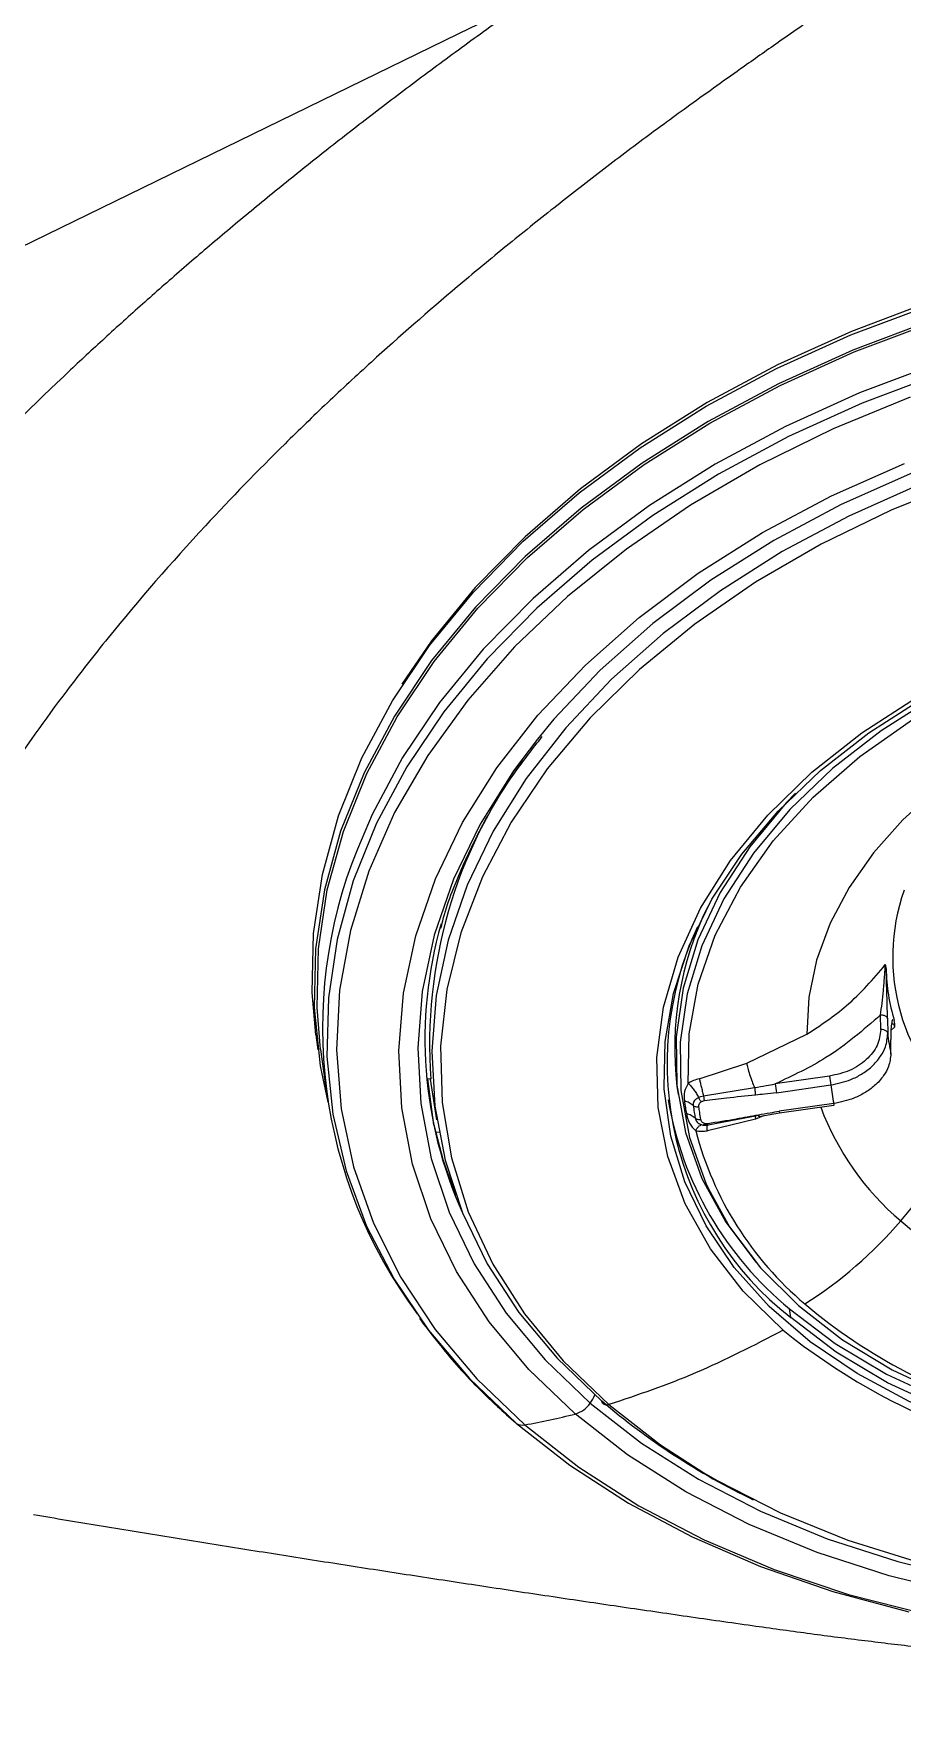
# Model space of a CAD drawing. Extents: x 525 to 613, y 487 to 635.
# Drawn here: x 580.969 to 582.59, y 575.948 to 579.08 of the extents above; entities that cross this region are included whole.
import ezdxf

# ---------------------------------------------------------------- set-up
doc = ezdxf.new("R2010")
doc.units = 0
doc.header["$MEASUREMENT"] = 0
doc.layers.add('1', color=4, linetype='Continuous')
doc.layers.add('STD TEST', color=3, linetype='Continuous')

# ---------------------------------------------------------------- blocks, each defined once
blk = doc.blocks.new('2023 VANGUARD')
at = {"layer": '1', "color": 3, "linetype": 'Continuous', "lineweight": 25}
for p, q in [((12.8029, -13.6111), (12.9327, -13.5478)), ((13.5896, -15.4692), (13.5893, -15.4417)), ((13.6023, -15.4488), (13.6026, -15.4764)), ((13.6161, -15.4638), (13.6086, -15.4711)), ((12.5357, -15.4786), (12.5394, -15.5071)), ((13.3396, -15.5318), (13.4519, -15.4779)), ((13.6085, -15.5141), (13.6083, -15.4878)), ((13.6086, -15.5152), (13.6084, -15.4881)), ((12.5448, -15.5064), (12.5549, -15.5828)), ((13.2511, -15.5608), (13.3396, -15.5318)), ((13.6086, -15.5152), (13.6085, -15.5141)), ((12.7506, -15.5618), (12.7422, -15.5609)), ((12.756, -15.6466), (12.7448, -15.5612)), ((12.7494, -15.5617), (12.7612, -15.6374)), ((13.4942, -15.556), (13.3926, -15.5705)), ((13.2095, -15.5753), (13.2115, -15.5902)), ((13.259, -15.5926), (13.3544, -15.5771)), ((13.395, -15.5868), (13.4965, -15.5723)), ((13.3624, -15.6312), (13.4009, -15.6247)), ((13.5019, -15.6071), (13.4004, -15.6216)), ((13.4009, -15.6247), (13.5024, -15.6103)), ((13.3558, -15.6365), (13.2662, -15.658)), ((13.3625, -15.6293), (13.2675, -15.6472)), ((13.3553, -15.6307), (13.3558, -15.6365)), ((13.3708, -15.6298), (13.3558, -15.6365)), ((12.759, -15.6597), (12.767, -15.6603)), ((13.4217, -16.0063), (13.4196, -15.9901))]:
    blk.add_line(p, q, dxfattribs=at)
at = {"layer": '1', "color": 3, "linetype": 'Continuous', "lineweight": 25, "flags": 128}
for points in [[(10.5483, -14.7104), (11.6756, -14.1607), (12.8029, -13.6111)], [(12.5357, -15.4786), (12.529, -15.3998), (12.5317, -15.29), (12.5482, -15.18), (12.5784, -15.0703), (12.622, -14.962), (12.6788, -14.8558), (12.7482, -14.7525), (12.8298, -14.6529), (12.9229, -14.5578), (13.0268, -14.4679), (13.1408, -14.3839), (13.2639, -14.3064), (13.3953, -14.2361), (13.5339, -14.1733), (13.6787, -14.1187)], [(13.6795, -14.1122), (13.5351, -14.1666), (13.397, -14.2292), (13.266, -14.2993), (13.1433, -14.3766), (13.0297, -14.4603), (12.9261, -14.5499), (12.8332, -14.6447), (12.7519, -14.744), (12.6964, -14.8248)], [(13.6824, -14.1472), (13.5376, -14.2018), (13.3991, -14.2645), (13.2677, -14.3349), (13.1445, -14.4124), (13.0306, -14.4964), (12.9266, -14.5863), (12.8335, -14.6814), (12.7519, -14.7809), (12.6825, -14.8842), (12.6258, -14.9904), (12.5821, -15.0988), (12.5519, -15.2084), (12.5354, -15.3185), (12.5327, -15.4282), (12.5438, -15.5367), (12.558, -15.6047)], [(12.5448, -15.5064), (12.5382, -15.4277), (12.5409, -15.3183), (12.5573, -15.2086), (12.5874, -15.0993), (12.6309, -14.9913), (12.6875, -14.8854), (12.7567, -14.7824), (12.8381, -14.6831), (12.9309, -14.5883), (13.0345, -14.4987), (13.1482, -14.4149), (13.2709, -14.3377), (13.4019, -14.2675), (13.5401, -14.205), (13.6844, -14.1505)], [(13.6945, -14.2269), (13.5501, -14.2814), (13.4119, -14.3439), (13.281, -14.4141), (13.1582, -14.4914), (13.0446, -14.5751), (12.941, -14.6648), (12.8481, -14.7596), (12.7668, -14.8588), (12.6976, -14.9618), (12.641, -15.0677), (12.6133, -15.1323)], [(13.6988, -14.2464), (13.555, -14.3007), (13.4173, -14.363), (13.2868, -14.4329), (13.1645, -14.5099), (13.0512, -14.5934), (12.948, -14.6827), (12.8555, -14.7772), (12.7744, -14.8761), (12.7054, -14.9787), (12.6491, -15.0842), (12.6057, -15.1919), (12.5757, -15.3008), (12.5593, -15.4101), (12.5566, -15.5191), (12.5677, -15.6269), (12.5923, -15.7327), (12.6305, -15.8357), (12.6818, -15.935), (12.7459, -16.03), (12.8223, -16.1199), (12.9104, -16.204)], [(13.6447, -14.2895), (13.5008, -14.3485), (13.3639, -14.4157), (13.235, -14.4906), (13.1151, -14.5726), (13.0053, -14.661), (12.9064, -14.7552), (12.8192, -14.8543), (12.7445, -14.9576), (12.6828, -15.0642), (12.6346, -15.1733), (12.6003, -15.284), (12.5802, -15.3954), (12.5745, -15.5066), (12.5831, -15.6167), (12.6061, -15.7249), (12.6432, -15.8302), (12.6942, -15.9318), (12.7586, -16.0289), (12.8359, -16.1207), (12.9255, -16.2065)], [(13.0197, -16.1862), (12.9335, -16.1034), (12.8594, -16.0146), (12.7982, -15.9205), (12.7504, -15.8221), (12.7164, -15.7201), (12.6965, -15.6154), (12.6908, -15.5088), (12.6994, -15.4014), (12.7222, -15.294), (12.7591, -15.1876), (12.8096, -15.0829), (12.8735, -14.9811), (12.9501, -14.8828), (13.0388, -14.789), (13.1388, -14.7004), (13.2492, -14.6178), (13.3693, -14.5419), (13.4978, -14.4734), (13.6337, -14.4128)], [(15.6432, -14.6004), (15.5885, -14.5597), (15.4824, -14.4923), (15.3667, -14.4326), (15.2426, -14.3812), (15.1109, -14.3385), (14.9729, -14.3049), (14.8297, -14.2806), (14.6826, -14.2659), (14.5327, -14.2608), (14.3815, -14.2654), (14.2301, -14.2798), (14.0799, -14.3037), (13.9321, -14.3369), (13.788, -14.3792), (13.6488, -14.4302), (13.5158, -14.4895), (13.39, -14.5566), (13.2725, -14.6309), (13.1644, -14.7117), (13.0665, -14.7984), (12.9797, -14.8902), (12.9492, -14.9271)], [(13.6609, -14.453), (13.5299, -14.5113), (13.406, -14.5774), (13.2904, -14.6505), (13.1839, -14.7301), (13.0875, -14.8155), (13.0021, -14.9059), (12.9282, -15.0006), (12.8667, -15.0988), (12.818, -15.1996), (12.7825, -15.3022), (12.7605, -15.4057), (12.7522, -15.5092), (12.7577, -15.6118), (12.7769, -15.7128), (12.8097, -15.8111), (12.8557, -15.9059), (12.9147, -15.9966), (12.986, -16.0822), (13.0692, -16.162)], [(13.7463, -14.445), (13.6089, -14.5), (13.4784, -14.5634), (13.356, -14.6345), (13.2427, -14.7128), (13.1397, -14.7974), (13.0477, -14.8878), (12.9677, -14.9829), (12.9005, -15.0821), (12.8465, -15.1843), (12.8063, -15.2886), (12.7802, -15.3942), (12.7686, -15.5), (12.7714, -15.6051), (12.7887, -15.7085), (12.8203, -15.8093), (12.8659, -15.9066), (12.9252, -15.9995), (12.9975, -16.0872), (13.0822, -16.1688)], [(12.9255, -16.2065), (13.0266, -16.2856), (13.1385, -16.3573), (13.2603, -16.421), (13.3909, -16.4763), (13.5294, -16.5227), (13.6745, -16.5599)], [(13.7465, -16.5227), (13.6054, -16.4884), (13.4709, -16.4447), (13.3441, -16.3922), (13.2259, -16.3313), (13.1175, -16.2624), (13.0197, -16.1862)], [(13.0479, -16.166), (13.1436, -16.2405), (13.2497, -16.3079), (13.3653, -16.3676), (13.4895, -16.419), (13.6212, -16.4616), (13.7592, -16.4953)], [(13.4073, -16.03), (13.3332, -15.9571), (13.2721, -15.8781), (13.225, -15.7939), (13.1923, -15.7057), (13.1744, -15.6144), (13.1717, -15.5213), (13.1841, -15.4275), (13.2115, -15.3342), (13.2535, -15.2426), (13.3096, -15.1539), (13.3791, -15.069), (13.4611, -14.9892), (13.5546, -14.9154), (13.6584, -14.8486)], [(13.1854, -15.5761), (13.1873, -15.4911), (13.2028, -15.4016), (13.2321, -15.3129), (13.2748, -15.2259), (13.3304, -15.1418), (13.3982, -15.0614), (13.4774, -14.9857), (13.5672, -14.9156), (13.6664, -14.8519)], [(13.691, -14.848), (13.5904, -14.9118), (13.4997, -14.9823), (13.4199, -15.0587), (13.3522, -15.1399), (13.2972, -15.2251), (13.2558, -15.313), (13.2284, -15.4026), (13.2154, -15.4928), (13.217, -15.5825), (13.233, -15.6704), (13.2635, -15.7556), (13.2685, -15.7664)], [(13.2307, -15.5694), (13.232, -15.4771), (13.2488, -15.3845), (13.2809, -15.2929), (13.3279, -15.2033), (13.389, -15.1172), (13.4636, -15.0356), (13.5505, -14.9597), (13.6486, -14.8905)], [(12.9492, -14.9271), (12.9048, -14.9864), (12.8423, -15.0861), (12.7928, -15.1885), (12.7567, -15.2927), (12.7344, -15.3978), (12.7259, -15.503), (12.7315, -15.6072), (12.751, -15.7097), (12.7843, -15.8096), (12.8311, -15.9059), (12.891, -15.9979), (12.9635, -16.0849), (13.0479, -16.166)], [(13.7661, -14.9673), (13.6945, -15.0204), (13.6309, -15.0779), (13.576, -15.1394), (13.5306, -15.2039), (13.4951, -15.2709), (13.47, -15.3394), (13.4555, -15.4087), (13.4519, -15.4779)], [(13.4308, -15.0283), (13.4135, -15.0463), (13.3454, -15.1279), (13.2902, -15.2135), (13.2485, -15.3019), (13.221, -15.3921), (13.2079, -15.4827), (13.2095, -15.5729), (13.2257, -15.6613), (13.2562, -15.7469), (13.3008, -15.8286), (13.3565, -15.9027)], [(12.9104, -16.204), (13.0095, -16.2817), (13.1189, -16.3523), (13.2378, -16.4155), (13.3652, -16.4706), (13.5002, -16.5173), (13.6418, -16.5552)], [(15.0824, -16.0756), (14.9749, -16.1321), (14.8603, -16.1808), (14.7401, -16.221), (14.6155, -16.2524), (14.4881, -16.2745), (14.3594, -16.2871), (14.2309, -16.29), (14.104, -16.2833), (13.9803, -16.267), (13.8613, -16.2412), (13.7482, -16.2064), (13.6425, -16.1628), (13.5454, -16.111), (13.458, -16.0517), (13.3813, -15.9854), (13.3163, -15.913), (13.2637, -15.8354), (13.2241, -15.7534), (13.198, -15.668), (13.1857, -15.5803), (13.1854, -15.5761)], [(12.756, -15.6466), (12.7736, -15.7131), (12.7971, -15.7784)], [(13.2685, -15.7664), (13.3078, -15.8369), (13.3656, -15.9133), (13.436, -15.9838), (13.5181, -16.0476), (13.6111, -16.1039), (13.7136, -16.1519), (13.8243, -16.1911), (13.942, -16.2209), (14.0651, -16.2411), (14.192, -16.2512), (14.3212, -16.2512), (14.4511, -16.2412), (14.58, -16.2211), (14.7062, -16.1914), (14.8283, -16.1523), (14.9446, -16.1043), (15.0537, -16.0481)], [(13.2594, -16.2958), (13.2858, -16.3112), (13.4027, -16.3705), (13.5285, -16.4213), (13.6618, -16.463), (13.8015, -16.4953), (13.9464, -16.5178), (14.0951, -16.5305), (14.2463, -16.533), (14.3986, -16.5256), (14.5506, -16.5081), (14.701, -16.4807), (14.8483, -16.4438), (14.9913, -16.3976), (15.1287, -16.3426), (15.2592, -16.2792), (15.3817, -16.2081), (15.4949, -16.1298), (15.598, -16.0451), (15.6899, -15.9548), (15.7699, -15.8596), (15.7983, -15.8205)], [(13.4196, -15.9901), (13.5044, -16.0548), (13.6002, -16.1117), (13.7056, -16.1602), (13.8194, -16.1995), (13.9402, -16.2293), (14.0664, -16.2491), (14.1964, -16.2587), (14.3285, -16.258), (14.4613, -16.2469), (14.5929, -16.2257), (14.7216, -16.1945), (14.846, -16.1539), (14.9644, -16.1042), (15.0754, -16.0461)], [(15.0775, -16.0623), (14.9666, -16.1204), (14.8482, -16.1701), (14.7238, -16.2108), (14.595, -16.2419), (14.4634, -16.2631), (14.3307, -16.2742), (14.1985, -16.2749), (14.0685, -16.2653), (13.9423, -16.2455), (13.8216, -16.2157), (13.7078, -16.1764), (13.6023, -16.1279), (13.5066, -16.071), (13.4217, -16.0063)], [(13.0822, -16.1688), (13.1786, -16.2437), (13.2594, -16.2958)]]:
    blk.add_lwpolyline(points, dxfattribs=at)
at = {"layer": '1', "color": 3, "linetype": 'Continuous', "lineweight": 25}
for centre, radius, start, end in [((13.6372, -15.4954), 0.8891, 143.5818, 184.2814), ((13.4393, -15.4665), 0.891, 157.9745, 216.7158), ((13.9872, -15.3341), 0.3753, 160.5634, 231.2888), ((13.8028, -15.5042), 0.5975, 153.8295, 186.8326), ((13.5231, -15.4869), 0.7837, 164.0956, 204.4458), ((13.7935, -15.5324), 0.6023, 154.9395, 231.8868), ((13.9558, -15.35), 0.356, 180.8696, 196.7292), ((13.5913, -15.4838), 0.0147, 51.4562, 96.3101), ((13.5963, -15.4772), 0.00641, 7.7423, 49.806), ((13.9609, -15.4402), 0.3601, 185.7645, 191.8342), ((14.3473, -15.4424), 0.8607, 187.585, 188.6813), ((14.2458, -15.4568), 0.8607, 187.585, 188.6813), ((13.9092, -15.5262), 0.4153, 186.368, 191.2308), ((13.8271, -15.4925), 0.6432, 189.6611, 230.6829), ((13.4391, -15.6166), 0.039, 187.3986, 192.1072), ((13.9616, -15.4321), 0.5169, 200.5832, 229.6355), ((13.5406, -15.6021), 0.039, 187.3987, 192.1071), ((13.0359, -15.3137), 0.7821, 319.0802, 336.3794), ((13.8547, -15.4987), 0.6307, 194.6105, 229.8747), ((13.0223, -15.3099), 0.7948, 302.4057, 319.5184), ((14.1558, -15.2032), 0.8171, 229.6548, 253.5117), ((14.1184, -15.1885), 1.0378, 229.7832, 255.0077), ((14.1774, -15.0663), 1.2336, 231.3731, 267.0504), ((13.0031, -16.1319), 0.0562, 322.7518, 340.6079), ((12.702, -14.9365), 1.2895, 279.9776, 284.2632), ((13.004, -16.1347), 0.0539, 286.958, 324.5364), ((13.9266, -15.1557), 1.322, 229.5687, 244.2155), ((12.921, -16.1867), 0.0203, 238.3756, 282.604)]:
    blk.add_arc(centre, radius, start, end, dxfattribs=at)
for points, knots in [([(17.2542, -11.5484), (16.9285, -11.6869), (16.2853, -11.9745), (15.3496, -12.4384), (14.5995, -12.8543), (14.0953, -13.163), (13.8489, -13.3219), (13.7099, -13.414), (13.6064, -13.4836), (13.5039, -13.5539), (13.4133, -13.6169), (13.3571, -13.6566), (13.3346, -13.6725)], [0, 0, 0, 0, 0.125, 0.25, 0.375, 0.4375, 0.46875, 0.484375, 0.5, 0.515625, 0.53125, 0.5416982, 0.5416982, 0.5416982, 0.5416982]), ([(12.9327, -13.5477), (12.9166, -13.5592), (12.8845, -13.5819), (12.837, -13.6161), (12.7904, -13.6502), (12.7445, -13.6841), (12.6994, -13.7179), (12.6551, -13.7516), (12.6116, -13.785), (12.5688, -13.8183), (12.5269, -13.8515), (12.4856, -13.8845), (12.4451, -13.9174), (12.4053, -13.9501), (12.3663, -13.9827), (12.3279, -14.0152), (12.2902, -14.0475), (12.2533, -14.0797), (12.217, -14.1117), (12.1813, -14.1436), (12.1464, -14.1754), (12.112, -14.207), (12.0217, -14.2914), (11.8844, -14.4268), (11.7052, -14.6216), (11.5445, -14.8171), (11.3966, -15.0225), (11.2711, -15.2266), (11.1647, -15.4387), (11.0864, -15.6464), (11.036, -15.8591), (11.0206, -16.0647), (11.0375, -16.2203), (11.0616, -16.3214), (11.0767, -16.3731), (11.0946, -16.4248), (11.1132, -16.4709), (11.1311, -16.5112), (11.1476, -16.5456), (11.1652, -16.5799), (11.184, -16.6141), (11.2038, -16.6482), (11.218, -16.6709), (11.225, -16.6822)], [0, 0, 0, 0, 0.01321, 0.026274, 0.0392, 0.051989, 0.064641, 0.077156, 0.089535, 0.101782, 0.1139, 0.125891, 0.137757, 0.149502, 0.161127, 0.172634, 0.184025, 0.195302, 0.206468, 0.217524, 0.228472, 0.239315, 0.250053, 0.314818, 0.375105, 0.439844, 0.500075, 0.565087, 0.625067, 0.690135, 0.750046, 0.814639, 0.874982, 0.8907, 0.906224, 0.921834, 0.937479, 0.947933, 0.958363, 0.968776, 0.97918, 0.989583, 1, 1, 1, 1]), ([(13.3346, -13.6725), (13.3177, -13.6845), (13.2838, -13.7085), (13.2357, -13.7431), (13.1916, -13.7751), (13.1342, -13.8175), (13.062, -13.8722), (12.9734, -13.9413), (12.8859, -14.0115), (12.7731, -14.1052), (12.6634, -14.2012), (12.5573, -14.2995), (12.4526, -14.4006), (12.3123, -14.5452), (12.178, -14.6996), (12.013, -14.9103), (11.8435, -15.1636), (11.7183, -15.4214), (11.6574, -15.5971), (11.6323, -15.6855), (11.6139, -15.7709), (11.602, -15.8559), (11.5975, -15.9419), (11.6015, -16.0077), (11.6105, -16.0648), (11.6191, -16.1), (11.631, -16.1338), (11.6393, -16.1542), (11.6485, -16.1743), (11.6555, -16.1876), (11.6589, -16.1942)], [0, 0, 0, 0, 0.017169, 0.034329, 0.049189, 0.062513, 0.093769, 0.125027, 0.157198, 0.188712, 0.250049, 0.282527, 0.314623, 0.377731, 0.461377, 0.500083, 0.625044, 0.749982, 0.783334, 0.815241, 0.845123, 0.875, 0.906241, 0.937498, 0.946115, 0.968745, 0.976557, 0.984371, 0.992185, 1, 1, 1, 1]), ([(18.0731, -14.2248), (18.0717, -14.2358), (18.0688, -14.2578), (18.0641, -14.2907), (18.0589, -14.3235), (18.0534, -14.3562), (18.0474, -14.3887), (18.0411, -14.4211), (18.0344, -14.4534), (18.0274, -14.4855), (18.0199, -14.5176), (18.012, -14.5495), (18.0038, -14.5813), (17.9952, -14.613), (17.9862, -14.6445), (17.9768, -14.6759), (17.967, -14.7072), (17.9569, -14.7384), (17.9463, -14.7694), (17.9221, -14.8381), (17.8808, -14.9433), (17.8154, -15.0848), (17.7409, -15.2236), (17.6263, -15.4082), (17.4582, -15.6291), (17.2508, -15.8364), (17.0642, -15.9881), (16.9112, -16.0962), (16.7479, -16.1961), (16.5561, -16.2972), (16.3331, -16.3952), (16.076, -16.4851), (15.7678, -16.5681), (15.401, -16.6351), (14.9898, -16.6742), (14.5709, -16.684), (14.2294, -16.6717), (13.9533, -16.6514), (13.7858, -16.6354), (13.6519, -16.6206), (13.5528, -16.6087), (13.4518, -16.5957), (13.3841, -16.5863), (13.3499, -16.5815)], [0, 0, 0, 0, 0.007152, 0.014277, 0.021376, 0.028448, 0.035495, 0.042518, 0.049515, 0.056489, 0.06344, 0.070368, 0.077274, 0.084158, 0.091021, 0.097864, 0.104687, 0.11149, 0.118275, 0.125042, 0.156607, 0.187561, 0.219175, 0.250063, 0.31393, 0.375018, 0.406447, 0.437518, 0.468819, 0.500028, 0.541236, 0.582742, 0.624999, 0.685774, 0.749971, 0.81025, 0.874963, 0.905649, 0.937484, 0.952618, 0.96808, 0.983873, 1, 1, 1, 1]), ([(13.1799, -17.2191), (13.1992, -17.2203), (13.2378, -17.2226), (13.2955, -17.2257), (13.3529, -17.2285), (13.4099, -17.231), (13.4665, -17.2331), (13.5227, -17.2349), (13.5785, -17.2364), (13.6928, -17.2387), (13.864, -17.2397), (14.1751, -17.2338), (14.5605, -17.2108), (15.0293, -17.1548), (15.4876, -17.0689), (15.866, -16.9689), (16.1563, -16.8725), (16.4428, -16.7632), (16.7847, -16.6048), (17.1597, -16.3809), (17.4371, -16.171), (17.6355, -15.991), (17.7721, -15.8511), (17.8975, -15.7061), (18.0097, -15.559), (18.1103, -15.409), (18.1998, -15.2564), (18.2799, -15.0987), (18.3352, -14.971), (18.372, -14.8754), (18.3943, -14.8133), (18.4153, -14.7507), (18.4348, -14.6874), (18.453, -14.6235), (18.4697, -14.5591), (18.4851, -14.4941), (18.499, -14.4286), (18.5116, -14.3625), (18.5187, -14.3182), (18.5223, -14.296)], [0, 0, 0, 0, 0.008041, 0.01602, 0.023935, 0.031787, 0.039574, 0.047295, 0.05495, 0.062539, 0.094215, 0.125037, 0.189204, 0.250029, 0.314032, 0.37501, 0.406426, 0.437522, 0.499977, 0.562438, 0.624916, 0.655923, 0.687415, 0.718446, 0.749938, 0.780331, 0.811271, 0.842801, 0.874958, 0.887043, 0.899216, 0.911481, 0.923837, 0.936288, 0.948834, 0.961477, 0.974218, 0.987059, 1, 1, 1, 1]), ([(12.7694, -15.2801), (12.77, -15.2775), (12.7776, -15.2426), (12.8037, -15.1758), (12.8487, -15.081), (12.9002, -14.9961), (12.9409, -14.9445), (12.9581, -14.9226)], [0, 0, 0, 0, 0.021269, 0.284001, 0.546003, 0.807349, 1, 1, 1, 1]), ([(13.4519, -15.4779), (13.4774, -15.4609), (13.5345, -15.423), (13.5755, -15.3747), (13.5981, -15.348)], [0, 0, 0, 0, 0.447508, 1, 1, 1, 1]), ([(13.5893, -15.4417), (13.5902, -15.4347), (13.5922, -15.4206), (13.5947, -15.3964), (13.5965, -15.375), (13.5975, -15.3601), (13.598, -15.3525), (13.5981, -15.3495), (13.5981, -15.348)], [0, 0, 0, 0, 0.257263, 0.515312, 0.767777, 0.887979, 0.944767, 1, 1, 1, 1]), ([(13.5999, -15.3554), (13.5998, -15.3538), (13.5996, -15.3506), (13.5986, -15.3489), (13.5981, -15.348)], [0, 0, 0, 0, 0.507105, 1, 1, 1, 1]), ([(13.6023, -15.4488), (13.6021, -15.4406), (13.6018, -15.4251), (13.601, -15.3994), (13.6003, -15.3759), (13.6, -15.3618), (13.5999, -15.3554)], [0, 0, 0, 0, 0.305289, 0.576375, 0.807463, 1, 1, 1, 1]), ([(13.5893, -15.4417), (13.5571, -15.4699), (13.4996, -15.5203), (13.4253, -15.5551), (13.3926, -15.5705)], [0, 0, 0, 0, 0.559798, 1, 1, 1, 1]), ([(13.5896, -15.4692), (13.5884, -15.4792), (13.5858, -15.4991), (13.5642, -15.5262), (13.5328, -15.5473), (13.507, -15.5531), (13.4942, -15.556)], [0, 0, 0, 0, 0.249696, 0.500187, 0.750582, 1, 1, 1, 1]), ([(13.6121, -15.4509), (13.6121, -15.4509), (13.611, -15.4503), (13.6099, -15.4565), (13.6084, -15.4676), (13.6083, -15.4808), (13.6083, -15.4878)], [0, 0, 0, 0, 0.001531, 0.287275, 0.622463, 1, 1, 1, 1]), ([(13.6161, -15.4638), (13.6156, -15.4628), (13.6147, -15.4606), (13.6128, -15.4585), (13.6114, -15.4589), (13.6105, -15.4592)], [0, 0, 0, 0, 0.237845, 0.482386, 1, 1, 1, 1]), ([(13.6161, -15.4638), (13.6161, -15.4617), (13.6161, -15.4575), (13.6153, -15.4541), (13.6149, -15.4524)], [0, 0, 0, 0, 0.492897, 1, 1, 1, 1]), ([(13.4965, -15.5723), (13.5093, -15.5696), (13.5297, -15.5652), (13.5548, -15.5523), (13.5743, -15.5379), (13.5894, -15.5204), (13.6005, -15.4993), (13.6019, -15.4847), (13.6026, -15.4764)], [0, 0, 0, 0, 0.223173, 0.354792, 0.499492, 0.670253, 0.81071, 1, 1, 1, 1]), ([(13.3396, -15.5318), (13.3402, -15.5347), (13.3413, -15.5409), (13.3449, -15.5529), (13.3494, -15.5658), (13.3527, -15.5734), (13.3544, -15.5771)], [0, 0, 0, 0, 0.235391, 0.489489, 0.749289, 1, 1, 1, 1]), ([(13.6085, -15.5141), (13.6076, -15.5221), (13.6062, -15.536), (13.595, -15.5563), (13.5799, -15.5733), (13.5603, -15.5873), (13.5351, -15.6), (13.5147, -15.6044), (13.5019, -15.6071)], [0, 0, 0, 0, 0.189178, 0.329349, 0.49967, 0.644705, 0.776575, 1, 1, 1, 1]), ([(13.2511, -15.5608), (13.2475, -15.5619), (13.2402, -15.5641), (13.2339, -15.5676), (13.2307, -15.5694)], [0, 0, 0, 0, 0.495801, 1, 1, 1, 1]), ([(13.2511, -15.5608), (13.2516, -15.5629), (13.2527, -15.5672), (13.2546, -15.5751), (13.2568, -15.5838), (13.2583, -15.5897), (13.259, -15.5926)], [0, 0, 0, 0, 0.2435327, 0.4957816, 0.7502251, 1, 1, 1, 1]), ([(13.2307, -15.5694), (13.2279, -15.5744), (13.2219, -15.5849), (13.2229, -15.596), (13.2234, -15.6018)], [0, 0, 0, 0, 0.470056, 1, 1, 1, 1]), ([(13.2307, -15.5694), (13.2308, -15.5695), (13.2311, -15.5697), (13.2313, -15.5699), (13.2314, -15.57)], [0, 0, 0, 0, 0.559026, 1, 1, 1, 1]), ([(13.2314, -15.57), (13.2329, -15.5716), (13.2361, -15.5749), (13.241, -15.5813), (13.2457, -15.5884), (13.2485, -15.5934), (13.2498, -15.5959)], [0, 0, 0, 0, 0.2449202, 0.4971484, 0.7508535, 1, 1, 1, 1]), ([(13.2498, -15.5959), (13.2478, -15.5971), (13.2441, -15.5993), (13.2409, -15.6031), (13.2394, -15.6066), (13.2396, -15.6091), (13.2397, -15.6103)], [0, 0, 0, 0, 0.296548, 0.554251, 0.789189, 1, 1, 1, 1]), ([(13.2498, -15.5959), (13.2513, -15.5952), (13.2542, -15.5938), (13.2574, -15.593), (13.259, -15.5926)], [0, 0, 0, 0, 0.496987, 1, 1, 1, 1]), ([(13.2498, -15.5959), (13.2502, -15.5967), (13.2509, -15.5982), (13.2522, -15.6004), (13.2536, -15.6024), (13.2545, -15.6034), (13.2549, -15.6039)], [0, 0, 0, 0, 0.247007, 0.5, 0.752993, 1, 1, 1, 1]), ([(13.259, -15.5926), (13.2591, -15.5935), (13.2594, -15.5953), (13.2597, -15.5979), (13.26, -15.6004), (13.2602, -15.6017), (13.2603, -15.6023)], [0, 0, 0, 0, 0.246698, 0.5, 0.753302, 1, 1, 1, 1]), ([(13.3557, -15.5914), (13.3379, -15.5932), (13.306, -15.5965), (13.2743, -15.6006), (13.2603, -15.6023)], [0, 0, 0, 0, 0.559997, 1, 1, 1, 1]), ([(13.3544, -15.5771), (13.3616, -15.576), (13.3743, -15.574), (13.3871, -15.5715), (13.3926, -15.5705)], [0, 0, 0, 0, 0.561456, 1, 1, 1, 1]), ([(13.3544, -15.5771), (13.3545, -15.5783), (13.3548, -15.5807), (13.3552, -15.5847), (13.3555, -15.5885), (13.3556, -15.5904), (13.3557, -15.5914)], [0, 0, 0, 0, 0.243098, 0.5, 0.756902, 1, 1, 1, 1]), ([(13.395, -15.5868), (13.3877, -15.5877), (13.3746, -15.5895), (13.3615, -15.5908), (13.3557, -15.5914)], [0, 0, 0, 0, 0.559985, 1, 1, 1, 1]), ([(13.2234, -15.6018), (13.224, -15.6062), (13.2251, -15.6141), (13.2264, -15.6218), (13.227, -15.6253)], [0, 0, 0, 0, 0.5598445, 1, 1, 1, 1]), ([(13.2234, -15.6018), (13.2265, -15.6028), (13.2328, -15.6047), (13.2374, -15.6084), (13.2397, -15.6103)], [0, 0, 0, 0, 0.497192, 1, 1, 1, 1]), ([(13.227, -15.6253), (13.2284, -15.6316), (13.231, -15.6434), (13.2401, -15.6532), (13.2444, -15.6578)], [0, 0, 0, 0, 0.531998, 1, 1, 1, 1]), ([(13.227, -15.6253), (13.2301, -15.6263), (13.2365, -15.6283), (13.241, -15.632), (13.2433, -15.6339)], [0, 0, 0, 0, 0.497194, 1, 1, 1, 1]), ([(13.2397, -15.6103), (13.2403, -15.6108), (13.2416, -15.6119), (13.2443, -15.6129), (13.2473, -15.6133), (13.2493, -15.6132), (13.2503, -15.6131)], [0, 0, 0, 0, 0.245697, 0.5, 0.754303, 1, 1, 1, 1]), ([(13.2397, -15.6103), (13.2403, -15.6147), (13.2416, -15.6226), (13.2428, -15.6304), (13.2433, -15.6339)], [0, 0, 0, 0, 0.559999, 1, 1, 1, 1]), ([(13.2503, -15.6131), (13.2503, -15.612), (13.2501, -15.6101), (13.2511, -15.6074), (13.2527, -15.6053), (13.2542, -15.6044), (13.2549, -15.6039)], [0, 0, 0, 0, 0.316144, 0.604812, 0.810522, 1, 1, 1, 1]), ([(13.254, -15.6367), (13.2533, -15.6323), (13.2521, -15.6244), (13.2509, -15.6165), (13.2503, -15.6131)], [0, 0, 0, 0, 0.56, 1, 1, 1, 1]), ([(13.2603, -15.6023), (13.2592, -15.6025), (13.2573, -15.6029), (13.2557, -15.6036), (13.2549, -15.6039)], [0, 0, 0, 0, 0.557135, 1, 1, 1, 1]), ([(13.2668, -15.6442), (13.2845, -15.6414), (13.3161, -15.6364), (13.3475, -15.6306), (13.3614, -15.6281)], [0, 0, 0, 0, 0.559998, 1, 1, 1, 1]), ([(13.3614, -15.6281), (13.3686, -15.6268), (13.3816, -15.6244), (13.3946, -15.6224), (13.4004, -15.6216)], [0, 0, 0, 0, 0.559985, 1, 1, 1, 1]), ([(13.3625, -15.6293), (13.3625, -15.6299), (13.3626, -15.6311), (13.3624, -15.6313), (13.362, -15.6304), (13.3616, -15.6289), (13.3614, -15.6281)], [0, 0, 0, 0, 0.243098, 0.5, 0.756902, 1, 1, 1, 1]), ([(13.2433, -15.6339), (13.244, -15.6344), (13.2453, -15.6355), (13.248, -15.6365), (13.2509, -15.637), (13.253, -15.6368), (13.254, -15.6367)], [0, 0, 0, 0, 0.2456965, 0.5, 0.7543034, 1, 1, 1, 1]), ([(13.2433, -15.6339), (13.2436, -15.6351), (13.2442, -15.6378), (13.2468, -15.6418), (13.2513, -15.6455), (13.2555, -15.6466), (13.2578, -15.6472)], [0, 0, 0, 0, 0.210352, 0.445074, 0.702847, 1, 1, 1, 1]), ([(13.2444, -15.6578), (13.2455, -15.6559), (13.2476, -15.6522), (13.251, -15.6486), (13.2531, -15.6477), (13.2541, -15.6473)], [0, 0, 0, 0, 0.342421, 0.696365, 1, 1, 1, 1]), ([(13.2444, -15.6578), (13.2479, -15.6583), (13.255, -15.6593), (13.2625, -15.6584), (13.2662, -15.658)], [0, 0, 0, 0, 0.504199, 1, 1, 1, 1]), ([(13.2499, -15.6442), (13.2512, -15.6449), (13.254, -15.6464), (13.2571, -15.6469), (13.2587, -15.6472)], [0, 0, 0, 0, 0.4975182, 1, 1, 1, 1]), ([(13.2611, -15.6442), (13.2601, -15.6439), (13.2579, -15.6432), (13.2551, -15.6406), (13.2544, -15.6382), (13.254, -15.6367)], [0, 0, 0, 0, 0.24307, 0.51589, 1, 1, 1, 1]), ([(13.2578, -15.6472), (13.258, -15.6473), (13.2585, -15.6474), (13.2594, -15.6468), (13.2603, -15.6458), (13.2609, -15.6447), (13.2611, -15.6442)], [0, 0, 0, 0, 0.247007, 0.5, 0.752993, 1, 1, 1, 1]), ([(13.2675, -15.6472), (13.2658, -15.6474), (13.2625, -15.6478), (13.2593, -15.6474), (13.2578, -15.6472)], [0, 0, 0, 0, 0.505655, 1, 1, 1, 1]), ([(13.2587, -15.6472), (13.2601, -15.6474), (13.263, -15.6477), (13.2659, -15.6474), (13.2674, -15.6472)], [0, 0, 0, 0, 0.4975507, 1, 1, 1, 1]), ([(13.2611, -15.6442), (13.2622, -15.6443), (13.264, -15.6445), (13.2659, -15.6443), (13.2668, -15.6442)], [0, 0, 0, 0, 0.562739, 1, 1, 1, 1]), ([(13.2662, -15.658), (13.2661, -15.6561), (13.2658, -15.6522), (13.2659, -15.6486), (13.2663, -15.6478), (13.2664, -15.6474)], [0, 0, 0, 0, 0.35495, 0.722603, 1, 1, 1, 1]), ([(13.2675, -15.6472), (13.2675, -15.6473), (13.2675, -15.6475), (13.2673, -15.6469), (13.2671, -15.6459), (13.2669, -15.6448), (13.2668, -15.6442)], [0, 0, 0, 0, 0.246698, 0.5, 0.753302, 1, 1, 1, 1]), ([(12.729, -16.0081), (12.75, -16.0355), (12.7936, -16.0926), (12.8564, -16.1564), (12.8974, -16.1927), (12.909, -16.2029)], [0, 0, 0, 0, 0.399375, 0.831089, 1, 1, 1, 1]), ([(13.4073, -16.03), (13.3529, -16.0582), (13.2441, -16.1147), (13.1362, -16.1508), (13.0822, -16.1688)], [0, 0, 0, 0, 0.5, 1, 1, 1, 1]), ([(13.3499, -16.5815), (13.3095, -16.5758), (13.2286, -16.5642), (13.1073, -16.5466), (12.9859, -16.5287), (12.8643, -16.5104), (12.7426, -16.4919), (12.6207, -16.4731), (12.4987, -16.454), (12.3766, -16.4346), (12.2543, -16.4148), (12.1319, -16.3949), (12.0502, -16.3813), (12.0094, -16.3745)], [0, 0, 0, 0, 0.08995, 0.18009, 0.27042, 0.36094, 0.451653, 0.542558, 0.633656, 0.724949, 0.816437, 0.90812, 1, 1, 1, 1])]:
    blk.add_open_spline(points, degree=3, knots=knots, dxfattribs=at)
for points in [[(13.5893, -15.4417), (13.5903, -15.4416), (13.5924, -15.4416), (13.5954, -15.4422), (13.598, -15.4432), (13.5994, -15.4443), (13.6, -15.4448)], [(13.6, -15.4448), (13.6006, -15.4454), (13.6018, -15.4466), (13.6021, -15.4481), (13.6023, -15.4488)], [(13.0822, -16.1688), (13.0806, -16.1692), (13.0774, -16.1699), (13.0733, -16.1687), (13.0703, -16.1662), (13.0696, -16.1634), (13.0692, -16.162)]]:
    blk.add_open_spline(points, degree=3, dxfattribs=at)
blk = doc.blocks.new('2026 Vanguard')
at = {"layer": 'STD TEST', "color": 1}
blk.add_blockref('2023 VANGUARD', (44.1613, 88.209), dxfattribs=at)

msp = doc.modelspace()

# ---------------------------------------------------------------- block references
at = {"layer": '1'}
msp.add_blockref('2026 Vanguard', (524.7985, 504.4821), dxfattribs=at)

doc.saveas('drawing.dxf')
